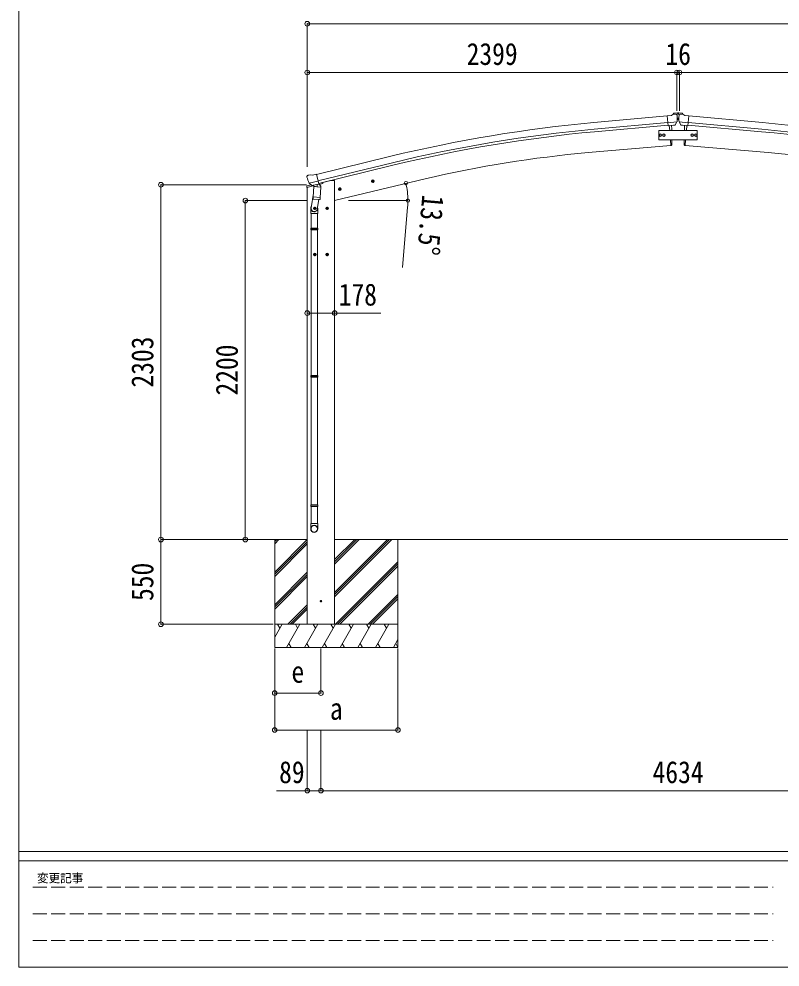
# Model space of a CAD drawing. Units: millimetres at full size, sheet at 1:30. Extents: x -8385 to 8479, y -5853 to 5787.
# Drawn here: x -8385 to -3447, y -5853 to 301 of the extents above; entities that cross this region are included whole.
import ezdxf
from ezdxf.enums import TextEntityAlignment as Align

# ---------------------------------------------------------------- set-up
doc = ezdxf.new("R2010")
doc.units = ezdxf.units.MM
doc.header["$LTSCALE"] = 30
doc.header["$PDMODE"] = 32
doc.header["$PDSIZE"] = 30
doc.linetypes.add('DASHED3', pattern=[4, 3, -1])
for name, color, linetype, lineweight in [('0-0_0', 7, 'Continuous', 9), ('0-1_本体', 4, 'Continuous', 9), ('0-2_部品', 7, 'Continuous', 9), ('0-3_ELV2', 3, 'Continuous', 9), ('0-A_寸法', 6, 'Continuous', 9), ('F-0_240', 7, 'Continuous', 9)]:
    doc.layers.add(name, color=color, linetype=linetype, lineweight=lineweight)
doc.styles.add('ＭＳ ゴシック', font='')
doc.styles.get('ＭＳ ゴシック').set_extended_font_data('MS Gothic')

msp = doc.modelspace()

# ---------------------------------------------------------------- linework, layer by layer
at = {"layer": '0-0_0'}
for p, q in [((-7111.96, -3077.74), (-6515.07, -3077.74)), ((-6726.07, -3105.07), (-6698.69, -3077.69)), ((-6726.07, -3090.93), (-6712.83, -3077.69)), ((-6726.07, -3077.74), (-6726.07, -3777.69)), ((-6726.07, -3288.92), (-6515.07, -3077.92)), ((-6726.07, -3303.06), (-6515.07, -3092.07)), ((-6726.07, -3317.21), (-6515.07, -3106.21)), ((-6337.07, -3448.7), (-5966.05, -3077.69)), ((-6337.07, -3420.42), (-5994.34, -3077.69)), ((-6337.07, -3434.56), (-5980.2, -3077.69)), ((-6337.07, -3236.57), (-6178.19, -3077.69)), ((-6337.07, -3222.43), (-6192.33, -3077.69)), ((-6337.07, -3208.29), (-6206.47, -3077.69)), ((-6337.07, -3077.74), (-3750.62, -3077.74)), ((-5926.07, -3077.69), (-5926.07, -3777.69)), ((-1880.74, -3077.74), (-4467.2, -3077.74)), ((-6332.21, -3627.69), (-5926.07, -3221.55)), ((-6318.07, -3627.69), (-5926.07, -3235.7)), ((-6303.93, -3627.69), (-5926.07, -3249.84)), ((-6726.07, -3501.05), (-6515.07, -3290.05)), ((-6726.07, -3515.19), (-6515.07, -3304.2)), ((-6726.07, -3529.34), (-6515.07, -3318.34)), ((-6120.08, -3627.69), (-5926.07, -3433.69)), ((-6640.58, -3627.69), (-6515.07, -3502.19)), ((-6105.94, -3627.69), (-5926.07, -3447.83)), ((-6091.79, -3627.69), (-5926.07, -3461.97)), ((-6626.44, -3627.69), (-6515.07, -3516.33)), ((-6612.29, -3627.69), (-6515.07, -3530.47)), ((-5926.07, -3627.69), (-6726.07, -3627.69)), ((-6726.07, -3711.52), (-6677.67, -3627.69)), ((-6692.67, -3653.67), (-6707.67, -3627.69)), ((-6648.8, -3777.69), (-6562.2, -3627.69)), ((-6577.2, -3653.68), (-6592.2, -3627.69)), ((-6533.33, -3777.69), (-6446.73, -3627.69)), ((-6337.07, -3627.69), (-6515.07, -3627.69)), ((-6461.73, -3653.67), (-6476.73, -3627.69)), ((-6417.86, -3777.69), (-6331.26, -3627.69)), ((-6346.26, -3653.67), (-6361.26, -3627.69)), ((-6302.39, -3777.69), (-6215.79, -3627.69)), ((-6230.79, -3653.67), (-6245.79, -3627.69)), ((-6186.92, -3777.69), (-6100.32, -3627.69)), ((-6130.32, -3627.69), (-6115.32, -3653.67)), ((-6071.45, -3777.69), (-5984.85, -3627.69)), ((-5999.85, -3653.67), (-6014.85, -3627.69)), ((-6633.8, -3751.71), (-6618.8, -3777.69)), ((-6518.33, -3751.71), (-6503.33, -3777.69)), ((-6402.86, -3751.71), (-6387.86, -3777.69)), ((-6287.39, -3751.71), (-6272.39, -3777.69)), ((-6171.92, -3751.71), (-6156.92, -3777.69)), ((-6056.45, -3751.71), (-6041.45, -3777.69)), ((-5955.98, -3777.69), (-5926.07, -3725.88)), ((-5940.98, -3751.71), (-5926.07, -3777.54)), ((-6726.07, -3777.69), (-5926.07, -3777.69))]:
    msp.add_line(p, q, dxfattribs=at)
msp.add_circle((-6426.07, -3477.69), 5, dxfattribs=at)
at = {"layer": '0-1_本体'}
for p, q in [((-4656.05, -371.14), (-4178.74, -327.82)), ((-3561.76, -371.13), (-4039.07, -327.81)), ((-4652.15, -414.18), (-4175.03, -370.87)), ((-4650.63, -430.89), (-4173.36, -387.58)), ((-4166.05, -390.75), (-4163.3, -422.22)), ((-4051.76, -390.75), (-4054.52, -422.22)), ((-3567.19, -430.89), (-4044.46, -387.57)), ((-3565.67, -414.17), (-4042.79, -370.87)), ((-4158.05, -482.22), (-4154.8, -519.36)), ((-4059.76, -482.22), (-4063.01, -519.36)), ((-4154.8, -519.36), (-4692.74, -566.43)), ((-4063.01, -519.36), (-3525.08, -566.42)), ((-6455.6, -707.54), (-5972.75, -589.97)), ((-5962.52, -631.96), (-6445.54, -749.46)), ((-6441.59, -765.89), (-5958.55, -648.27)), ((-5748.97, -736.5), (-6337.07, -877.69)), ((-6515.07, -3627.69), (-6515.07, -791.14)), ((-6413.08, -760.18), (-6361.07, -747.69)), ((-6337.07, -747.69), (-6361.07, -747.69)), ((-6337.07, -747.69), (-6337.07, -3627.69))]:
    msp.add_line(p, q, dxfattribs=at)
at = {"layer": '0-1_本体', "color": 6}
msp.add_line((-6337.07, -1607.87), (-6515.07, -1607.87), dxfattribs=at)
at = {"layer": '0-1_本体'}
for centre, radius, start, end in [((-3842.04, -9339.71), 9005.44, 95.18612, 103.68612), ((-3842.04, -9339.71), 8962.23, 95.18612, 103.68612), ((-4375.78, -9339.71), 8962.23, 76.31388, 84.81388), ((-4375.78, -9339.71), 9005.44, 76.31388, 84.81388), ((-3842.04, -9339.71), 8945.44, 95.18612, 103.68612), ((-4375.78, -9339.71), 8945.44, 76.31388, 84.81388), ((-4046.47, -7944.83), 7406.65, 95.00571, 103.2889), ((-4171.34, -7944.83), 7406.65, 76.7111, 84.99429)]:
    msp.add_arc(centre, radius, start, end, dxfattribs=at)
at = {"layer": '0-2_部品'}
for p, q in [((-4152.12, -324.39), (-4178.68, -326.71)), ((-4173.02, -391.37), (-4178.68, -326.71)), ((-4115.82, -366.68), (-4174.73, -371.83)), ((-4152.12, -324.39), (-4140.4, -317.62)), ((-4125.49, -316.04), (-4139.16, -317.23)), ((-4127.07, -386.16), (-4116.13, -367.23)), ((-4116.36, -321.79), (-4121.84, -317.19)), ((-4115.29, -323.83), (-4115.18, -325.17)), ((-4102.52, -323.83), (-4102.64, -325.17)), ((-4102, -366.67), (-4043.08, -371.83)), ((-4090.74, -386.16), (-4101.68, -367.22)), ((-4101.46, -321.79), (-4095.97, -317.18)), ((-4092.32, -316.03), (-4078.66, -317.23)), ((-4065.7, -324.38), (-4077.42, -317.62)), ((-4065.7, -324.38), (-4039.13, -326.71)), ((-4044.79, -391.37), (-4039.13, -326.71)), ((-4163.06, -390.5), (-4173.02, -391.37)), ((-4163.3, -422.22), (-4166.05, -390.75)), ((-4150.18, -411.54), (-4151.68, -389.59)), ((-4149.72, -422.22), (-4150.18, -411.54)), ((-4129.46, -387.56), (-4137.16, -388.24)), ((-4088.36, -387.56), (-4080.65, -388.23)), ((-4068.09, -422.22), (-4067.63, -411.54)), ((-4067.63, -411.54), (-4066.13, -389.58)), ((-4054.75, -390.5), (-4044.79, -391.37)), ((-4054.52, -422.22), (-4051.76, -390.75)), ((-4155, -517.08), (-4158.05, -482.22)), ((-4149.6, -516.63), (-4148.77, -491)), ((-4148.77, -491), (-4148.7, -482.22)), ((-4069.05, -491), (-4069.11, -482.22)), ((-4068.21, -516.62), (-4069.05, -491)), ((-4062.81, -517.07), (-4059.76, -482.22)), ((-4154.76, -519.85), (-4155, -517.08)), ((-4152.15, -519.46), (-4154.76, -519.85)), ((-4065.67, -519.46), (-4063.06, -519.85)), ((-4063.06, -519.85), (-4062.81, -517.07)), ((-6516.89, -724.15), (-6516.62, -725.3)), ((-6512.67, -715.57), (-6516.53, -721.87)), ((-6509.58, -713.32), (-6496.4, -710.16)), ((-6481.84, -712.83), (-6495.1, -710.14)), ((-6481.84, -712.83), (-6455.91, -706.61)), ((-6517.63, -791.75), (-6475.94, -781.74)), ((-6517.63, -784.86), (-6517.63, -791.75)), ((-6489.94, -775.85), (-6515.33, -781.94)), ((-6502.84, -764.45), (-6445.33, -750.65)), ((-6485.99, -779.36), (-6502.36, -764.87)), ((-6483.28, -779.93), (-6475.76, -778.13)), ((-6482.53, -779.47), (-6481, -779.1)), ((-6481, -779.1), (-6444.29, -770.29)), ((-6479.16, -779.33), (-6479.21, -780.07)), ((-6478.45, -781.11), (-6452.64, -787.55)), ((-6471.54, -786.46), (-6476.21, -853.3)), ((-6425.85, -789.65), (-6471.54, -786.46)), ((-6469.76, -783.28), (-6469.99, -786.57)), ((-6450.24, -772.12), (-6451.27, -786.72)), ((-6444.29, -770.29), (-6442.76, -769.93)), ((-6441.21, -767.82), (-6440.27, -767.89)), ((-6440.27, -767.89), (-6426.95, -783.2)), ((-6436.32, -772.23), (-6416.91, -767.57)), ((-6430.52, -856.49), (-6425.85, -789.65)), ((-6426.95, -783.2), (-6427.39, -789.55)), ((-6413.08, -758.94), (-6413.08, -762.71)), ((-6308.94, -797.51), (-6311.07, -804.71)), ((-6301.64, -795.76), (-6308.94, -797.51)), ((-6301.44, -812.68), (-6306.11, -793.23)), ((-6296.47, -801.2), (-6301.64, -795.76)), ((-6099.56, -753.93), (-6080.11, -749.26)), ((-6095, -746.15), (-6097.14, -753.35)), ((-6087.71, -744.4), (-6095, -746.15)), ((-6087.5, -761.32), (-6092.17, -741.87)), ((-6082.54, -749.84), (-6087.71, -744.4)), ((-6084.67, -757.04), (-6082.54, -749.84)), ((-6474.48, -828.53), (-6490.39, -924.7)), ((-6477.07, -865.76), (-6476.2, -853.3)), ((-6430.52, -856.49), (-6476.21, -853.3)), ((-6430.54, -856.49), (-6431.42, -869.19)), ((-6313.5, -805.29), (-6294.05, -800.62)), ((-6298.61, -808.4), (-6296.47, -801.2)), ((-6476.67, -867.12), (-6476.68, -867.12)), ((-6475.23, -867.9), (-6433.53, -870.82)), ((-6466.07, -920.43), (-6472.57, -924.18)), ((-6466.07, -937.93), (-6466.07, -917.93)), ((-6459.57, -924.18), (-6466.07, -920.43)), ((-6438.96, -870.44), (-6449.69, -934.02)), ((-6386.07, -920.43), (-6392.57, -924.18)), ((-6386.07, -937.93), (-6386.07, -917.93)), ((-6379.57, -924.18), (-6386.07, -920.43)), ((-6492.54, -961.86), (-6492.54, -927.51)), ((-6446.54, -961.86), (-6492.54, -961.86)), ((-6490.54, -961.86), (-6490.54, -1055.86)), ((-6456.07, -927.93), (-6476.07, -927.93)), ((-6472.57, -924.18), (-6472.57, -931.69)), ((-6472.57, -931.69), (-6466.07, -935.44)), ((-6448.54, -961.86), (-6448.54, -1055.86)), ((-6446.54, -927.21), (-6446.54, -961.86)), ((-6376.07, -927.93), (-6396.07, -927.93)), ((-6392.57, -924.18), (-6392.57, -931.69)), ((-6392.57, -931.69), (-6386.07, -935.44)), ((-6492.54, -1057.86), (-6491.54, -1055.86)), ((-6446.54, -1057.86), (-6492.54, -1057.86)), ((-6446.54, -1065.86), (-6492.54, -1065.86)), ((-6447.54, -1055.86), (-6491.54, -1055.86)), ((-6447.54, -1067.86), (-6491.54, -1067.86)), ((-6490.54, -1067.86), (-6490.54, -2012.05)), ((-6448.54, -1067.86), (-6448.54, -2012.05)), ((-6446.54, -1057.86), (-6447.54, -1055.86)), ((-6446.54, -1065.86), (-6447.54, -1067.86)), ((-6446.54, -1057.86), (-6446.54, -1065.86)), ((-6456.07, -1227.93), (-6476.07, -1227.93)), ((-6466.07, -1220.43), (-6472.57, -1224.18)), ((-6472.57, -1224.18), (-6472.57, -1231.69)), ((-6466.07, -1237.93), (-6466.07, -1217.93)), ((-6459.57, -1224.18), (-6466.07, -1220.43)), ((-6376.07, -1227.93), (-6396.07, -1227.93)), ((-6386.07, -1220.43), (-6392.57, -1224.18)), ((-6392.57, -1224.18), (-6392.57, -1231.69)), ((-6386.07, -1237.93), (-6386.07, -1217.93)), ((-6379.57, -1224.18), (-6386.07, -1220.43)), ((-6472.57, -1231.69), (-6466.07, -1235.44)), ((-6392.57, -1231.69), (-6386.07, -1235.44)), ((-6492.54, -2014.05), (-6491.54, -2012.05)), ((-6446.54, -2014.05), (-6492.54, -2014.05)), ((-6446.54, -2022.05), (-6492.54, -2022.05)), ((-6447.54, -2012.05), (-6491.54, -2012.05)), ((-6447.54, -2024.05), (-6491.54, -2024.05)), ((-6490.54, -2024.05), (-6490.54, -2852.24)), ((-6448.54, -2024.05), (-6448.54, -2852.24)), ((-6446.54, -2014.05), (-6447.54, -2012.05)), ((-6446.54, -2022.05), (-6447.54, -2024.05)), ((-6446.54, -2014.05), (-6446.54, -2022.05)), ((-6492.54, -2854.24), (-6491.54, -2852.24)), ((-6446.54, -2854.24), (-6492.54, -2854.24)), ((-6446.54, -2862.24), (-6492.54, -2862.24)), ((-6447.54, -2852.24), (-6491.54, -2852.24)), ((-6447.54, -2864.24), (-6491.54, -2864.24)), ((-6490.54, -2864.24), (-6490.54, -2974.24)), ((-6448.54, -2864.24), (-6448.54, -2974.24)), ((-6446.54, -2854.24), (-6447.54, -2852.24)), ((-6446.54, -2862.24), (-6447.54, -2864.24)), ((-6446.54, -2854.24), (-6446.54, -2862.24)), ((-6492.54, -3008.38), (-6492.54, -2974.24)), ((-6446.54, -2974.24), (-6492.54, -2974.24)), ((-6446.54, -3008.38), (-6446.54, -2974.24))]:
    msp.add_line(p, q, dxfattribs=at)
for points in [[(-4115.74, -366.05), (-4116.03, -367.03), (-4116.13, -367.23)], [(-4102.07, -366.04), (-4101.78, -367.03), (-4101.68, -367.22)], [(-4163.06, -390.5), (-4162.79, -390.57), (-4137.42, -388.35), (-4137.16, -388.24)], [(-4054.75, -390.5), (-4055.02, -390.57), (-4080.4, -388.35), (-4080.65, -388.23)], [(-6450.48, -772.06), (-6440.75, -769.72), (-6455.91, -706.61)], [(-6503.11, -763.88), (-6502.52, -764.72), (-6502.36, -764.87)], [(-6450.48, -772.06), (-6450.71, -772.21), (-6475.48, -778.15), (-6475.76, -778.13)], [(-6097.14, -753.35), (-6091.97, -758.79), (-6084.67, -757.04)], [(-6311.07, -804.71), (-6305.9, -810.15), (-6298.61, -808.4)], [(-6466.07, -935.44), (-6459.57, -931.69), (-6459.57, -924.18)], [(-6386.07, -935.44), (-6379.57, -931.69), (-6379.57, -924.18)], [(-6492.54, -1057.86), (-6492.54, -1065.86), (-6491.54, -1067.86)], [(-6466.07, -1235.44), (-6459.57, -1231.69), (-6459.57, -1224.18)], [(-6386.07, -1235.44), (-6379.57, -1231.69), (-6379.57, -1224.18)], [(-6492.54, -2014.05), (-6492.54, -2022.05), (-6491.54, -2024.05)], [(-6492.54, -2854.24), (-6492.54, -2862.24), (-6491.54, -2864.24)]]:
    msp.add_lwpolyline(points, dxfattribs=at)
for centre, radius in [((-4200.91, -452.23), 6.5), ((-4016.91, -452.22), 6.5), ((-6303.77, -802.96), 8.5), ((-6303.77, -802.96), 7.7), ((-6303.77, -802.96), 6.5), ((-6089.84, -751.59), 8.5), ((-6089.84, -751.59), 7.7), ((-6089.84, -751.59), 6.5), ((-6466.07, -927.93), 8.5), ((-6466.07, -927.93), 7.7), ((-6466.07, -927.93), 6.5), ((-6386.07, -927.93), 8.5), ((-6386.07, -927.93), 7.7), ((-6386.07, -927.93), 6.5), ((-6466.07, -1227.93), 8.5), ((-6466.07, -1227.93), 7.7), ((-6466.07, -1227.93), 6.5), ((-6386.07, -1227.93), 8.5), ((-6386.07, -1227.93), 7.7), ((-6386.07, -1227.93), 6.5)]:
    msp.add_circle(centre, radius, dxfattribs=at)
at = {"layer": '0-2_部品', "color": 4}
msp.add_circle((-6426.07, -3477.69), 4.5, dxfattribs=at)
at = {"layer": '0-2_部品'}
for centre, radius, start, end in [((-4138.9, -320.22), 3, 95, 120), ((-4125.06, -321.02), 5, 50.00648, 94.99352), ((-4316.8, -342.81), 202.4, 353.4085, 5), ((-3901.01, -342.81), 202.4, 175, 186.5915), ((-4092.76, -321.01), 5, 85.00648, 129.99352), ((-4078.92, -320.22), 3, 60, 85), ((-4152.59, -516.49), 3, 278.50322, 357.46219), ((-4065.22, -516.49), 3, 182.53781, 261.49678), ((-6319.81, -678.05), 202.4, 193.5, 205.09125), ((-6508.41, -718.18), 5, 103.5, 148.5), ((-6495.69, -713.08), 3, 78.5, 103.5), ((-6514.63, -784.86), 3, 103.5, 180), ((-6482.64, -778.99), 0.5, 248.23754, 283.5), ((-6479.66, -779.3), 0.5, 356, 103.5), ((-6478.21, -780.14), 1, 176, 256), ((-6452.29, -786.58), 1.03, 250.03897, 351.96569), ((-6449.65, -772.2), 0.604, 100.59842, 172.20595), ((-6442.88, -769.44), 0.5, 283.5, 318.76246), ((-6418.08, -762.71), 5, 283.5, 0), ((-6475.13, -865.94), 1.95, 175.04017, 217.47766), ((-6475.09, -865.91), 2, 217.40962, 266), ((-6433.39, -868.82), 2, 266, 349.46843), ((-6462.54, -927.51), 30, 177.45142, 180)]:
    msp.add_arc(centre, radius, start, end, dxfattribs=at)
for centre, major_axis, ratio, start_param, end_param in [((-4110.97, -319.78), (-15.35, 3.44), 0.101033, 5.9751426, 5.9753737), ((-4118.29, -324.09), (2.71, -1.31), 0.997474, 0.5366567, 1.3225652), ((-4099.52, -324.08), (-2.71, -1.31), 0.997474, 4.9606201, 5.7465286), ((-4106.85, -319.78), (15.35, 3.44), 0.101033, 0.3078116, 0.3080427), ((-4129.72, -384.57), (1.62, -2.54), 0.997631, 5.8041905, 5.8929484), ((-4129.79, -384.46), (-3.5, 2.17), 0.650902, 2.1145521, 2.1873627), ((-4129.67, -384.66), (1.62, -2.54), 0.997631, 5.965759, 6.7621801), ((-4088.14, -384.65), (-1.62, -2.54), 0.997631, 5.8041905, 6.6006116), ((-4088.02, -384.46), (3.5, 2.17), 0.650902, 4.0958226, 4.1686332), ((-4088.09, -384.56), (-1.62, -2.54), 0.997631, 0.3902369, 0.4789948), ((-6513.97, -723.43), (-1.57, -2.57), 0.99628, 4.712389, 5.4996506), ((-6484, -777.11), (-0.73, -2.92), 0.997631, 5.8041905, 6.6006116), ((-6483.94, -776.88), (2.63, 3.16), 0.650902, 4.0958226, 4.1686332), ((-6483.97, -777.01), (-0.73, -2.92), 0.997631, 0.3902369, 0.4789948), ((-6469.54, -927.21), (23, 0), 0.996195, 2.5560258, 6.5663028), ((-6469.54, -927.21), (21, 0), 0.996195, 2.9349147, 5.9512394), ((-6469.54, -3006.64), (-23, 0), 0.996195, 3.1415927, 6.2831853), ((-6469.54, -3008.38), (-23, 0), 0.996195, 3.1415927, 6.2831853), ((-6469.54, -3008.38), (0, -23.43), 0.981806, 4.712389, 7.8539816)]:
    msp.add_ellipse(centre, major_axis=major_axis, ratio=ratio, start_param=start_param, end_param=end_param, dxfattribs=at)
msp.add_ellipse((-6469.54, -3008.38), major_axis=(21, 0), ratio=0.996195, dxfattribs=at)
at = {"layer": '0-3_ELV2'}
for p, q in [((-4112.91, -308.96), (-4137.05, -311.07)), ((-4114.66, -350.46), (-4103.26, -350.46)), ((-4112.91, -308.96), (-4104.91, -308.96)), ((-4107.65, -313.68), (-4106.81, -313.68)), ((-4107.65, -346.38), (-4106.81, -346.38)), ((-4104.91, -308.96), (-4080.77, -311.07)), ((-4077.41, -316.9), (-4080.77, -311.07)), ((-4077.41, -317.57), (-4077.41, -316.9))]:
    msp.add_line(p, q, dxfattribs=at)
at = {"layer": '0-3_ELV2', "color": 6}
for p, q in [((-6514.92, -4707.84), (-6425.92, -4707.84)), ((-6425.92, -4707.84), (-1791.89, -4707.84))]:
    msp.add_line(p, q, dxfattribs=at)
at = {"layer": '0-3_ELV2'}
for points in [[(-4140.41, -317.47), (-4140.41, -316.9), (-4137.05, -311.07)], [(-4110.17, -312.84), (-4111.01, -312.84), (-4111.01, -313.68), (-4110.17, -313.68)], [(-4110.17, -345.54), (-4111.01, -345.54), (-4111.01, -346.38), (-4110.17, -346.38)], [(-4108.49, -312), (-4108.49, -311.16), (-4109.33, -311.16), (-4109.33, -312)], [(-4109.33, -314.52), (-4109.33, -315.36), (-4108.49, -315.36), (-4108.49, -314.52)], [(-4108.49, -344.7), (-4108.49, -343.86), (-4109.33, -343.86), (-4109.33, -344.7)], [(-4109.33, -347.22), (-4109.33, -348.06), (-4108.49, -348.06), (-4108.49, -347.22)], [(-4106.81, -313.68), (-4106.81, -312.84), (-4107.65, -312.84)], [(-4106.81, -346.38), (-4106.81, -345.54), (-4107.65, -345.54)]]:
    msp.add_lwpolyline(points, dxfattribs=at)
for points in [[(-3983.91, -482.22), (-3983.91, -422.22), (-4233.91, -422.22), (-4233.91, -482.22)], [(-4231.91, -452.23), (-4228.16, -445.73), (-4220.65, -445.73), (-4216.9, -452.23), (-4220.65, -458.73), (-4228.16, -458.73)], [(-4208.41, -452.23), (-4204.66, -445.73), (-4197.15, -445.73), (-4193.4, -452.23), (-4197.15, -458.73), (-4204.66, -458.73)], [(-4009.4, -452.22), (-4013.15, -445.72), (-4020.66, -445.72), (-4024.41, -452.22), (-4020.66, -458.72), (-4013.15, -458.72)], [(-3985.9, -452.22), (-3989.65, -445.72), (-3997.16, -445.72), (-4000.91, -452.22), (-3997.16, -458.72), (-3989.65, -458.72)]]:
    msp.add_lwpolyline(points, close=True, dxfattribs=at)
for centre, radius in [((-4108.91, -313.26), 3.5), ((-4108.91, -345.96), 3.5), ((-4224.41, -452.23), 8.5), ((-4224.41, -452.23), 7.7), ((-4224.41, -452.23), 6.5), ((-4200.91, -452.23), 8.5), ((-4200.91, -452.23), 7.7), ((-4200.91, -452.23), 6.5), ((-4016.91, -452.22), 8.5), ((-4016.91, -452.22), 7.7), ((-4016.91, -452.22), 6.5), ((-3993.41, -452.22), 8.5), ((-3993.41, -452.22), 7.7), ((-3993.41, -452.22), 6.5)]:
    msp.add_circle(centre, radius, dxfattribs=at)
for centre, start, end in [((-4110.17, -312), 270, 0), ((-4110.17, -314.52), 0, 90), ((-4110.17, -344.7), 270, 0), ((-4110.17, -347.22), 0, 90), ((-4107.65, -312), 180, 270), ((-4107.65, -314.52), 90, 180), ((-4107.65, -344.7), 180, 270), ((-4107.65, -347.22), 90, 180)]:
    msp.add_arc(centre, 0.84, start, end, dxfattribs=at)
at = {"layer": '0-A_寸法'}
for p, q in [((-6515.07, 270.67), (-6515.07, -45.95)), ((-6515.07, 270.67), (-1701.07, 270.67)), ((-6515.07, -45.95), (-6515.07, -658.18)), ((-6515.07, -45.95), (-6515.07, -45.95)), ((-6515.07, -45.95), (-4116.07, -45.95)), ((-4116.07, -45.95), (-4116.07, -295.71)), ((-4100.07, -45.95), (-4116.07, -45.95)), ((-1701.07, -45.95), (-4100.07, -45.95)), ((-4100.07, -45.95), (-4100.07, -295.71)), ((-7464.64, -3077.69), (-7464.64, -774.69)), ((-7464.64, -774.69), (-6519.56, -774.69)), ((-6916.67, -3077.69), (-6916.67, -877.69)), ((-6916.67, -877.69), (-6519.56, -877.69)), ((-6247.57, -877.69), (-5860.71, -877.69)), ((-5863.57, -920.15), (-5897.93, -1312.65)), ((-6337.07, -1607.87), (-6037.07, -1607.87)), ((-7464.64, -3077.69), (-6736.53, -3077.69)), ((-7464.64, -3627.69), (-7464.64, -3077.69)), ((-7464.64, -3627.69), (-6736.53, -3627.69)), ((-6726.32, -4314.06), (-6726.32, -3785.11)), ((-6726.32, -4074.08), (-6726.32, -3785.11)), ((-6426.07, -4074.08), (-6426.07, -3785.11)), ((-5926.32, -4314.06), (-5926.32, -3785.11)), ((-6426.07, -4074.08), (-6726.32, -4074.08)), ((-6726.32, -4314.06), (-5926.32, -4314.06)), ((-6514.92, -4707.84), (-6514.92, -4314.06)), ((-6425.92, -4707.84), (-6425.92, -4314.06)), ((-6514.92, -4707.84), (-6714.92, -4707.84))]:
    msp.add_line(p, q, dxfattribs=at)
for centre in [(-5875.17, -764.04), (-5861.71, -877.69)]:
    msp.add_circle(centre, 10.62, dxfattribs=at)
for start, end in [(0, 13.5), (354.99678, 0)]:
    msp.add_arc((-6348.57, -877.69), 486.86, start, end, dxfattribs=at)
for p in [(-6515.07, 270.67), (-6515.07, -45.95), (-4116.07, -45.95), (-4100.07, -45.95), (-7464.64, -774.69), (-6916.67, -877.69), (-6515.07, -1607.87), (-6337.07, -1607.87), (-7464.64, -3077.69), (-6916.67, -3077.69), (-7464.64, -3627.69), (-6726.32, -4074.08), (-6426.07, -4074.08), (-6726.32, -4314.06), (-5926.32, -4314.06), (-6514.92, -4707.84), (-6425.92, -4707.84)]:
    msp.add_point(p, dxfattribs=at)
at = {"layer": 'F-0_240', "color": 5}
for p, q in [((-8385.45, 5787.34), (-8385.45, -5852.66)), ((-8385.45, -5102.66), (8054.55, -5102.66)), ((-8385.45, -5162.66), (5387.79, -5162.66)), ((-8385.45, -5852.66), (8054.55, -5852.66))]:
    msp.add_line(p, q, dxfattribs=at)
at = {"layer": 'F-0_240', "color": 4, "linetype": 'DASHED3'}
for p, q in [((-8295.46, -5335.16), (-3492.21, -5335.16)), ((-8295.46, -5507.66), (-3492.21, -5507.66)), ((-8295.46, -5680.16), (-3492.21, -5680.16))]:
    msp.add_line(p, q, dxfattribs=at)

# ---------------------------------------------------------------- texts
at = {"layer": '0-A_寸法', "color": 7, "style": 'ＭＳ ゴシック', "width": 0.85}
for s, p in [('2399', (-5480.57, -39.95)), ('16', (-4190.57, -39.95)), ('178', (-6310.82, -1601.87)), ('e', (-6617.57, -4050.33)), ('a', (-6367.57, -4290.31)), ('89', (-6697.42, -4701.84)), ('4634', (-4273.91, -4701.84))]:
    msp.add_text(s, height=143, dxfattribs=at).set_placement(p, align=Align.BOTTOM_LEFT)
for s, rotation, p in [('13.5°', 264.997, (-5810.67, -831.93)), ('2303', 90, (-7470.64, -2091.19)), ('2200', 90, (-6922.67, -2142.69)), ('550', 90, (-7470.64, -3476.44))]:
    msp.add_text(s, height=143, rotation=rotation, dxfattribs=at).set_placement(p, align=Align.BOTTOM_LEFT)
at = {"layer": 'F-0_240', "style": 'ＭＳ ゴシック'}
msp.add_text('変更記事', height=54.99, dxfattribs=at).set_placement((-8268.23, -5320.16), align=Align.BOTTOM_LEFT)

doc.saveas('drawing.dxf')
